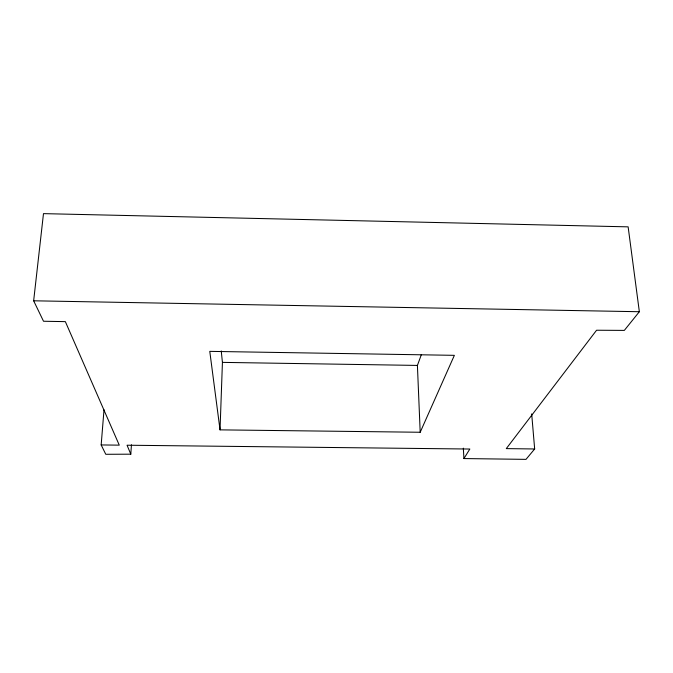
<?xml version="1.0" encoding="UTF-8"?>
<svg xmlns="http://www.w3.org/2000/svg" width="673" height="673" viewBox="0 0 673 673"><rect width="100%" height="100%" fill="white"/><g stroke="black" fill="none" stroke-linecap="round" stroke-linejoin="round"><path stroke-width="1.01" d="M220.037 429.862L209.774 351.365L454.368 355.336L420.196 432.259L220.037 429.862L222.427 362.377L221.232 350.911M104.012 409.773L101.169 444.946L105.77 454.292L130.798 454.182L131.445 444.794M101.169 444.946L119.272 445.147L65.357 321.635L43.518 321.248L33.65 300.797L43.484 213.635L628.136 226.851L639.35 311.725L624.317 330.401L596.572 330.233L506.289 448.613L534.665 448.975L531.687 413.912M420.196 432.259L417.411 365.422L421.382 354.562M534.665 448.975L526 459.365L463.933 458.565L469.838 449.034L127.054 445.215L130.798 454.182M222.427 362.377L417.411 365.422M33.65 300.797L639.35 311.725M463.327 448.159L463.933 458.565"/></g></svg>
